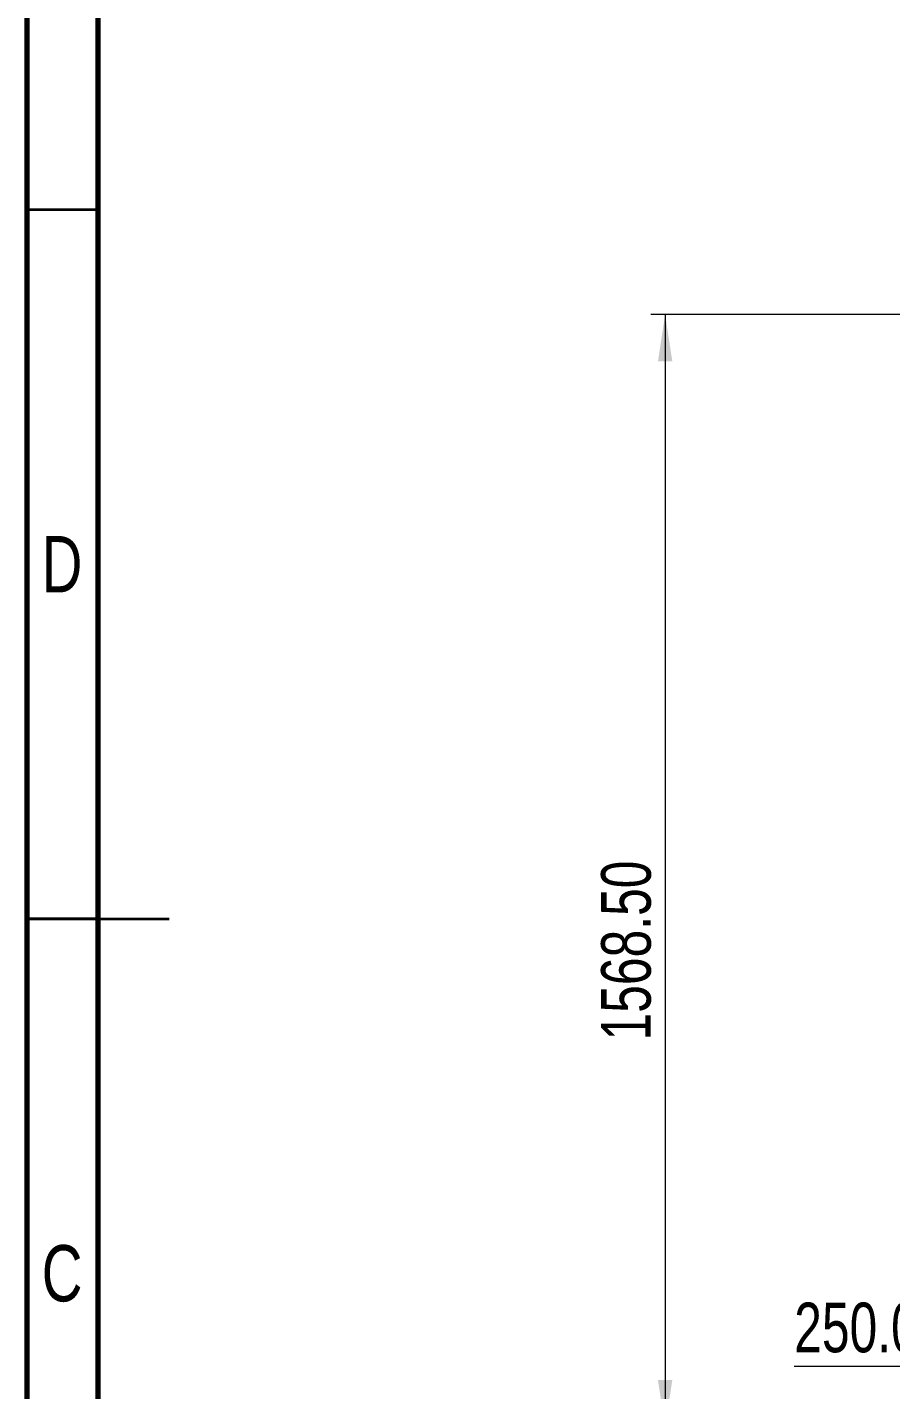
# Model space of a CAD drawing. Header units: millimetres. Extents: x 0 to 415, y 0 to 292.
# Drawn here: x 15 to 75.9, y 115.3 to 211.4 of the extents above; entities that cross this region are included whole.
import ezdxf

# ---------------------------------------------------------------- set-up
doc = ezdxf.new("R2010")
doc.units = ezdxf.units.MM
doc.styles.add('SLDTEXTSTYLE0', font='TXT', dxfattribs={"width": 0.75})
doc.dimstyles.new('SLDDIMSTYLE0', dxfattribs={"dimtxt": 3.5, "dimasz": 3.302, "dimexe": 0, "dimexo": 0.0625, "dimgap": 0.875, "dimtad": 1, "dimlfac": 20, "dimrnd": 1e-09, "dimzin": 4, "dimdsep": 46, "dimtxsty": 'SLDTEXTSTYLE0', "dimsah": 1, "dimcen": 0.09, "dimadec": 0, "dimazin": 1, "dimtfac": 1, "dimtofl": 0, "dimtmove": 0, "dimatfit": 3, "dimfxl": 1, "dimfrac": 2, "dimtolj": 1, "dimtzin": 12, "dimarcsym": 0})

# ---------------------------------------------------------------- blocks, each defined once
blk = doc.blocks.new('_D')
at = {"color": 7, "linetype": 'Continuous', "lineweight": 0}
for p, q in [((92.516, 191.111), (58.991, 191.111)), ((59.991, 191.111), (59.991, 112.686)), ((96.766, 112.686), (58.991, 112.686))]:
    blk.add_line(p, q, dxfattribs=at)
at = {"color": 7, "linetype": 'Continuous', "lineweight": 18}
for points in [[(59.991, 191.111), (59.483, 187.809), (60.499, 187.809)], [(59.991, 112.686), (60.499, 115.988), (59.483, 115.988)]]:
    blk.add_solid(points, dxfattribs=at)
at = {"color": 7, "linetype": 'Continuous', "lineweight": 18, "insert": (55.479, 139.929), "char_height": 3.5, "attachment_point": 1, "rotation": 90, "style": 'SLDTEXTSTYLE0'}
blk.add_mtext('1568.50', dxfattribs=at)
blk = doc.blocks.new('_D_1')
at = {"color": 7, "linetype": 'Continuous', "lineweight": 0}
for p, q in [((93.516, 190.111), (93.516, 115.933)), ((106.016, 117.496), (106.016, 117.933)), ((93.516, 116.933), (69.095, 116.933)), ((93.516, 116.933), (106.016, 116.933))]:
    blk.add_line(p, q, dxfattribs=at)
at = {"color": 7, "linetype": 'Continuous', "lineweight": 18}
for points in [[(93.516, 116.933), (96.818, 116.425), (96.818, 117.441)], [(106.016, 116.933), (102.714, 117.441), (102.714, 116.425)]]:
    blk.add_solid(points, dxfattribs=at)
at = {"color": 7, "linetype": 'Continuous', "lineweight": 18, "insert": (69.095, 121.444), "char_height": 3.5, "attachment_point": 1, "style": 'SLDTEXTSTYLE0'}
blk.add_mtext('250.00', dxfattribs=at)

msp = doc.modelspace()

# ---------------------------------------------------------------- linework, layer by layer
at = {"color": 7, "linetype": 'Continuous', "lineweight": 70}
for p, q in [((15, 5), (15, 292)), ((20, 10), (20, 287))]:
    msp.add_line(p, q, dxfattribs=at)
at = {"color": 7, "linetype": 'Continuous', "lineweight": 35}
for p, q in [((20, 198.5), (15, 198.5)), ((15, 148.5), (25, 148.5)), ((20, 148.5), (15, 148.5))]:
    msp.add_line(p, q, dxfattribs=at)

# ---------------------------------------------------------------- texts
at = {"color": 7, "linetype": 'Continuous', "lineweight": 0, "char_height": 3.96875, "attachment_point": 2, "style": 'SLDTEXTSTYLE0'}
for s, insert in [('D', (17.45269, 175.50022)), ('C', (17.45866, 125.50022))]:
    msp.add_mtext(s, dxfattribs=dict(at, insert=insert))

# ---------------------------------------------------------------- dimensions: what is measured, and where the dimension line sits
at = {"color": 7, "linetype": 'Continuous', "lineweight": 18}
dim = msp.add_linear_dim(base=(59.99118, 112.6857), p1=(93.5158, 191.1107), p2=(97.7658, 112.6857), angle=90, dimstyle='SLDDIMSTYLE0', dxfattribs=at)
dim.commit()
dim.dimension.update_dxf_attribs({"geometry": '_D', "text_midpoint": (59.99118, 148.33409), "dimtype": 160})
dim = msp.add_linear_dim(base=(106.0158, 116.93275), p1=(93.5158, 191.1107), p2=(106.0158, 116.4963), dimstyle='SLDDIMSTYLE0', dxfattribs=at)
dim.commit()
dim.dimension.update_dxf_attribs({"geometry": '_D_1', "text_midpoint": (76.20659, 116.93275), "dimtype": 160})

doc.saveas('drawing.dxf')
